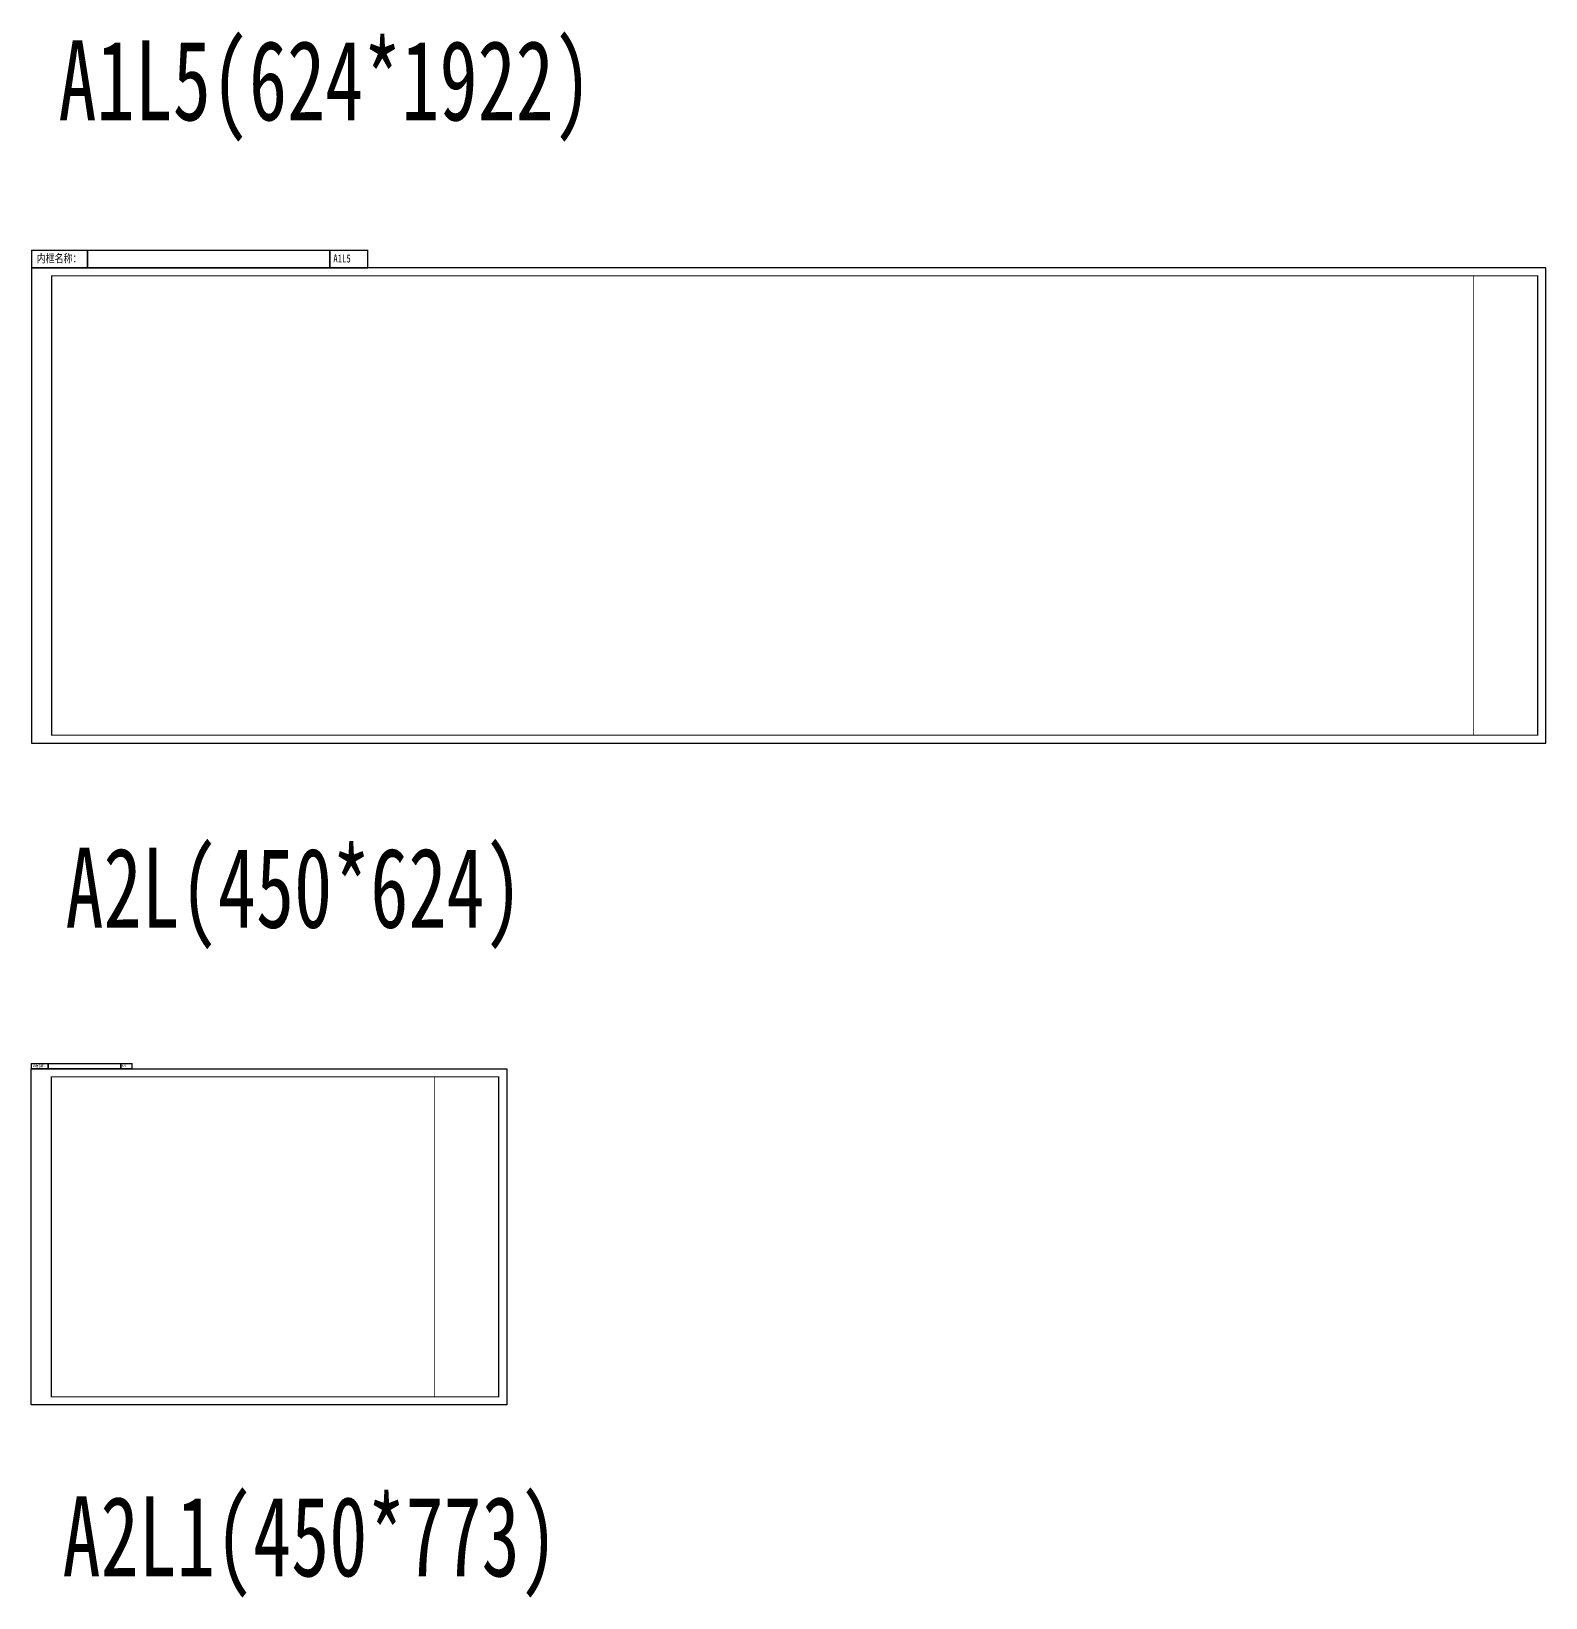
# Model space of a CAD drawing. Extents: x -671963 to 121422, y -4288 to 1713462.
# Drawn here: x -671860 to -482622, y 648998 to 844704 of the extents above; entities that cross this region are included whole.
import ezdxf

# ---------------------------------------------------------------- set-up
doc = ezdxf.new("R2010")
doc.units = 0
doc.header["$LTSCALE"] = 1000
doc.layers.get('0').update_dxf_attribs({"linetype": 'CONTINUOUS'})
doc.layers.add('内框', color=8, linetype='CONTINUOUS', plot=False)
doc.styles.add('TH-STYLE1', font='STFANGSO.TTF', dxfattribs={"width": 0.7})
doc.styles.add('黑体', font='simhei.ttf')

# ---------------------------------------------------------------- blocks, each defined once
blk = doc.blocks.new('THAPE_A1L5_inner')
blk.add_line((1882, 527), (1882, 555))
at = {"layer": '内框'}
for p, q in [((0, 616), (0, 594)), ((0, 616), (420, 616)), ((70, 594), (70, 616)), ((70, 616), (70, 594)), ((372.7, 594), (372.6, 616)), ((372.6, 616), (372.7, 594)), ((420, 594), (420, 616)), ((0, 594), (70, 594)), ((40, 594), (0, 594)), ((120, 594), (40, 594)), ((70, 594), (372.7, 594)), ((280, 594), (120, 594)), ((420, 594), (280, 594)), ((372.7, 594), (420, 594))]:
    blk.add_line(p, q, dxfattribs=at)
blk.add_lwpolyline([(0, 0), (1892, 0), (1892, 594), (0, 594)], close=True, dxfattribs=at)
at = {"layer": '内框', "const_width": 1.4}
blk.add_lwpolyline([(25, 584), (25, 10), (1882, 10), (1882, 584)], close=True, dxfattribs=at)
at = {"layer": '内框', "const_width": 0.5}
blk.add_lwpolyline([(1802, 584), (1802, 10)], dxfattribs=at)
at = {"layer": '内框', "style": '黑体', "width": 0.8}
for s, p in [('内框名称：', (6.3, 600.6)), ('A1L5', (377, 600.6))]:
    blk.add_text(s, height=10, dxfattribs=at).set_placement(p)
blk.add_attdef('内框名称', (73.6, 600.6), '', height=10, dxfattribs=at)
blk = doc.blocks.new('THAPE_A2L_inner')
at = {"layer": '内框'}
for p, q in [((0, 426.6), (0, 420)), ((0, 426.6), (126, 426.6)), ((0, 420), (21, 420)), ((12, 420), (0, 420)), ((36, 420), (12, 420)), ((21, 420), (21, 426.6)), ((21, 426.6), (21, 420)), ((21, 420), (111.8, 420)), ((84, 420), (36, 420)), ((126, 420), (84, 420)), ((111.8, 420), (111.8, 426.6)), ((111.8, 426.6), (111.8, 420)), ((111.8, 420), (126, 420)), ((126, 420), (126, 426.6))]:
    blk.add_line(p, q, dxfattribs=at)
blk.add_lwpolyline([(0, 0), (0, 420), (594, 420), (594, 0)], close=True, dxfattribs=at)
at = {"layer": '内框', "const_width": 1.4}
blk.add_lwpolyline([(25, 410), (25, 10), (584, 10), (584, 410)], close=True, dxfattribs=at)
at = {"layer": '内框', "const_width": 0.5}
blk.add_lwpolyline([(504, 410), (504, 10)], dxfattribs=at)
at = {"layer": '内框', "style": '黑体', "width": 0.8}
for s, p in [('内框名称：', (1.9, 422)), ('A2L', (113.1, 422))]:
    blk.add_text(s, height=3, dxfattribs=at).set_placement(p)
blk.add_attdef('内框名称', (22.1, 422), '', height=3, dxfattribs=at)

msp = doc.modelspace()

# ---------------------------------------------------------------- block references
at = {"layer": '内框', "xscale": 100, "yscale": 100, "zscale": 100}
for name, p in [('THAPE_A1L5_inner', (-671822, 755767)), ('THAPE_A2L_inner', (-671860, 673083))]:
    msp.add_blockref(name, p, dxfattribs=at)

# ---------------------------------------------------------------- texts
at = {"layer": '内框', "char_height": 10000, "width": 30007.31, "attachment_point": 1, "style": 'TH-STYLE1'}
for s, insert in [('A1L5(624*1922)', (-668474, 843575)), ('A2L(450*624)', (-667596, 742692)), ('A2L1(450*773)', (-667966, 661664))]:
    msp.add_mtext(s, dxfattribs=dict(at, insert=insert))

doc.saveas('drawing.dxf')
